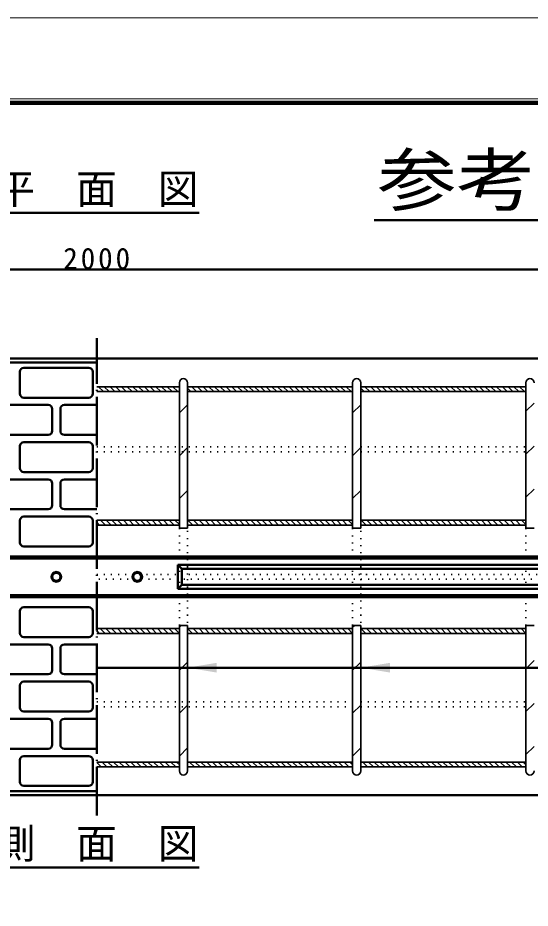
# Model space of a CAD drawing. Units: millimetres, scale not verified. Extents: x -2102 to 2102, y -1485 to 1485.
# Drawn here: x 736 to 1369, y 384 to 1485 of the extents above; entities that cross this region are included whole.
import ezdxf
from ezdxf.enums import TextEntityAlignment as Align

# ---------------------------------------------------------------- set-up
doc = ezdxf.new("R2010")
doc.units = ezdxf.units.MM
doc.header["$LTSCALE"] = 5
doc.linetypes.add('DOTTED', pattern=[1.75, 0.25, -1.5])
doc.linetypes.add('LONG_DASHED_DOTTED', pattern=[15.25, 12, -1.5, 0.25, -1.5])
doc.layers.add('0-0_V-nasSTD', color=7, linetype='Continuous', lineweight=35)
doc.layers.add('0-1_0', color=7, linetype='Continuous', lineweight=50)
doc.styles.add('ＭＳ ゴシック', font='')
doc.styles.get('ＭＳ ゴシック').set_extended_font_data('MS Gothic')

msp = doc.modelspace()

# ---------------------------------------------------------------- linework, layer by layer
at = {"layer": '0-0_V-nasSTD'}
for p, q in [((833.5, 1028.887), (935.5, 1028.887)), ((833.5, 1024.037), (834.65, 1022.887)), ((835.721, 1028.887), (841.721, 1022.887)), ((842.792, 1028.887), (848.792, 1022.887)), ((849.864, 1028.887), (855.864, 1022.887)), ((856.935, 1028.887), (862.935, 1022.887)), ((864.006, 1028.887), (870.006, 1022.887)), ((871.077, 1028.887), (877.077, 1022.887)), ((878.148, 1028.887), (884.148, 1022.887)), ((885.219, 1028.887), (891.219, 1022.887)), ((892.29, 1028.887), (898.29, 1022.887)), ((899.361, 1028.887), (905.361, 1022.887)), ((906.432, 1028.887), (912.432, 1022.887)), ((913.503, 1028.887), (919.503, 1022.887)), ((920.574, 1028.887), (926.574, 1022.887)), ((927.645, 1028.887), (933.645, 1022.887)), ((934.716, 1028.887), (935.5, 1028.103)), ((935.5, 1033.887), (935.5, 853.887)), ((945.5, 1033.887), (945.5, 853.887)), ((945.5, 1028.887), (1149.5, 1028.887)), ((945.5, 1027.042), (949.655, 1022.887)), ((950.726, 1028.887), (956.726, 1022.887)), ((957.798, 1028.887), (963.798, 1022.887)), ((964.869, 1028.887), (970.869, 1022.887)), ((971.94, 1028.887), (977.94, 1022.887)), ((979.011, 1028.887), (985.011, 1022.887)), ((986.082, 1028.887), (992.082, 1022.887)), ((993.153, 1028.887), (999.153, 1022.887)), ((1000.224, 1028.887), (1006.224, 1022.887)), ((1007.295, 1028.887), (1013.295, 1022.887)), ((1014.366, 1028.887), (1020.366, 1022.887)), ((1021.437, 1028.887), (1027.437, 1022.887)), ((1028.508, 1028.887), (1034.508, 1022.887)), ((1035.579, 1028.887), (1041.579, 1022.887)), ((1042.65, 1028.887), (1048.65, 1022.887)), ((1049.721, 1028.887), (1055.721, 1022.887)), ((1056.792, 1028.887), (1062.792, 1022.887)), ((1063.864, 1028.887), (1069.864, 1022.887)), ((1070.935, 1028.887), (1076.935, 1022.887)), ((1078.006, 1028.887), (1084.006, 1022.887)), ((1085.077, 1028.887), (1091.077, 1022.887)), ((1092.148, 1028.887), (1098.148, 1022.887)), ((1099.219, 1028.887), (1105.219, 1022.887)), ((1106.29, 1028.887), (1112.29, 1022.887)), ((1113.361, 1028.887), (1119.361, 1022.887)), ((1120.432, 1028.887), (1126.432, 1022.887)), ((1127.503, 1028.887), (1133.503, 1022.887)), ((1134.574, 1028.887), (1140.574, 1022.887)), ((1141.645, 1028.887), (1147.645, 1022.887)), ((1148.716, 1028.887), (1149.5, 1028.103)), ((1149.5, 1033.887), (1149.5, 853.887)), ((1159.5, 1033.887), (1159.5, 853.887)), ((1159.5, 1028.887), (1363.5, 1028.887)), ((1159.5, 1027.042), (1163.655, 1022.887)), ((1164.726, 1028.887), (1170.726, 1022.887)), ((1171.798, 1028.887), (1177.798, 1022.887)), ((1178.869, 1028.887), (1184.869, 1022.887)), ((1185.94, 1028.887), (1191.94, 1022.887)), ((1193.011, 1028.887), (1199.011, 1022.887)), ((1200.082, 1028.887), (1206.082, 1022.887)), ((1207.153, 1028.887), (1213.153, 1022.887)), ((1214.224, 1028.887), (1220.224, 1022.887)), ((1221.295, 1028.887), (1227.295, 1022.887)), ((1228.366, 1028.887), (1234.366, 1022.887)), ((1235.437, 1028.887), (1241.437, 1022.887)), ((1242.508, 1028.887), (1248.508, 1022.887)), ((1249.579, 1028.887), (1255.579, 1022.887)), ((1256.65, 1028.887), (1262.65, 1022.887)), ((1263.721, 1028.887), (1269.721, 1022.887)), ((1270.792, 1028.887), (1276.792, 1022.887)), ((1277.864, 1028.887), (1283.864, 1022.887)), ((1284.935, 1028.887), (1290.935, 1022.887)), ((1292.006, 1028.887), (1298.006, 1022.887)), ((1299.077, 1028.887), (1305.077, 1022.887)), ((1306.148, 1028.887), (1312.148, 1022.887)), ((1313.219, 1028.887), (1319.219, 1022.887)), ((1320.29, 1028.887), (1326.29, 1022.887)), ((1327.361, 1028.887), (1333.361, 1022.887)), ((1334.432, 1028.887), (1340.432, 1022.887)), ((1341.503, 1028.887), (1347.503, 1022.887)), ((1348.574, 1028.887), (1354.574, 1022.887)), ((1355.645, 1028.887), (1361.645, 1022.887)), ((1362.716, 1028.887), (1363.5, 1028.103)), ((1363.5, 1033.887), (1363.5, 853.887)), ((833.5, 1022.887), (935.5, 1022.887)), ((945.5, 1022.887), (1149.5, 1022.887)), ((1159.5, 1022.887), (1363.5, 1022.887)), ((935.5, 996.639), (945.5, 1006.639)), ((1149.5, 996.639), (1159.5, 1006.639)), ((1363.5, 998.507), (1373.5, 1008.507)), ((935.5, 943.606), (945.5, 953.606)), ((1149.5, 943.606), (1159.5, 953.606)), ((1363.5, 945.474), (1373.5, 955.474)), ((935.5, 890.573), (945.5, 900.573)), ((1149.5, 890.573), (1159.5, 900.573)), ((1363.5, 892.441), (1373.5, 902.441)), ((833.5, 863.887), (935.5, 863.887)), ((833.5, 861.402), (837.016, 857.887)), ((838.087, 863.887), (844.087, 857.887)), ((845.158, 863.887), (851.158, 857.887)), ((852.229, 863.887), (858.229, 857.887)), ((859.3, 863.887), (865.3, 857.887)), ((866.371, 863.887), (872.371, 857.887)), ((873.442, 863.887), (879.442, 857.887)), ((880.513, 863.887), (886.513, 857.887)), ((887.584, 863.887), (893.584, 857.887)), ((894.655, 863.887), (900.655, 857.887)), ((901.726, 863.887), (907.726, 857.887)), ((908.798, 863.887), (914.798, 857.887)), ((915.869, 863.887), (921.869, 857.887)), ((922.94, 863.887), (928.94, 857.887)), ((930.011, 863.887), (935.5, 858.397)), ((945.5, 863.887), (1149.5, 863.887)), ((946.021, 863.887), (952.021, 857.887)), ((953.092, 863.887), (959.092, 857.887)), ((960.163, 863.887), (966.163, 857.887)), ((967.234, 863.887), (973.234, 857.887)), ((974.305, 863.887), (980.305, 857.887)), ((981.376, 863.887), (987.376, 857.887)), ((988.447, 863.887), (994.447, 857.887)), ((995.518, 863.887), (1001.518, 857.887)), ((1002.589, 863.887), (1008.589, 857.887)), ((1009.66, 863.887), (1015.66, 857.887)), ((1016.731, 863.887), (1022.731, 857.887)), ((1023.803, 863.887), (1029.803, 857.887)), ((1030.874, 863.887), (1036.874, 857.887)), ((1037.945, 863.887), (1043.945, 857.887)), ((1045.016, 863.887), (1051.016, 857.887)), ((1052.087, 863.887), (1058.087, 857.887)), ((1059.158, 863.887), (1065.158, 857.887)), ((1066.229, 863.887), (1072.229, 857.887)), ((1073.3, 863.887), (1079.3, 857.887)), ((1080.371, 863.887), (1086.371, 857.887)), ((1087.442, 863.887), (1093.442, 857.887)), ((1094.513, 863.887), (1100.513, 857.887)), ((1101.584, 863.887), (1107.584, 857.887)), ((1108.655, 863.887), (1114.655, 857.887)), ((1115.726, 863.887), (1121.726, 857.887)), ((1122.798, 863.887), (1128.798, 857.887)), ((1129.869, 863.887), (1135.869, 857.887)), ((1136.94, 863.887), (1142.94, 857.887)), ((1144.011, 863.887), (1149.5, 858.397)), ((1159.5, 863.887), (1363.5, 863.887)), ((1160.021, 863.887), (1166.021, 857.887)), ((1167.092, 863.887), (1173.092, 857.887)), ((1174.163, 863.887), (1180.163, 857.887)), ((1181.234, 863.887), (1187.234, 857.887)), ((1188.305, 863.887), (1194.305, 857.887)), ((1195.376, 863.887), (1201.376, 857.887)), ((1202.447, 863.887), (1208.447, 857.887)), ((1209.518, 863.887), (1215.518, 857.887)), ((1216.589, 863.887), (1222.589, 857.887)), ((1223.66, 863.887), (1229.66, 857.887)), ((1230.731, 863.887), (1236.731, 857.887)), ((1237.803, 863.887), (1243.803, 857.887)), ((1244.874, 863.887), (1250.874, 857.887)), ((1251.945, 863.887), (1257.945, 857.887)), ((1259.016, 863.887), (1265.016, 857.887)), ((1266.087, 863.887), (1272.087, 857.887)), ((1273.158, 863.887), (1279.158, 857.887)), ((1280.229, 863.887), (1286.229, 857.887)), ((1287.3, 863.887), (1293.3, 857.887)), ((1294.371, 863.887), (1300.371, 857.887)), ((1301.442, 863.887), (1307.442, 857.887)), ((1308.513, 863.887), (1314.513, 857.887)), ((1315.584, 863.887), (1321.584, 857.887)), ((1322.655, 863.887), (1328.655, 857.887)), ((1329.726, 863.887), (1335.726, 857.887)), ((1336.798, 863.887), (1342.798, 857.887)), ((1343.869, 863.887), (1349.869, 857.887)), ((1350.94, 863.887), (1356.94, 857.887)), ((1358.011, 863.887), (1363.5, 858.397)), ((833.5, 857.887), (935.5, 857.887)), ((935.5, 853.887), (945.5, 853.887)), ((945.5, 857.887), (1149.5, 857.887)), ((1149.5, 853.887), (1159.5, 853.887)), ((1159.5, 857.887), (1363.5, 857.887)), ((1363.5, 853.887), (1373.5, 853.887)), ((833.5, 729.887), (935.5, 729.887)), ((833.5, 727.052), (836.665, 723.887)), ((837.737, 729.887), (843.737, 723.887)), ((844.808, 729.887), (850.808, 723.887)), ((851.879, 729.887), (857.879, 723.887)), ((858.95, 729.887), (864.95, 723.887)), ((866.021, 729.887), (872.021, 723.887)), ((873.092, 729.887), (879.092, 723.887)), ((880.163, 729.887), (886.163, 723.887)), ((887.234, 729.887), (893.234, 723.887)), ((894.305, 729.887), (900.305, 723.887)), ((901.376, 729.887), (907.376, 723.887)), ((908.447, 729.887), (914.447, 723.887)), ((915.518, 729.887), (921.518, 723.887)), ((922.589, 729.887), (928.589, 723.887)), ((929.66, 729.887), (935.5, 724.047)), ((935.5, 733.887), (935.5, 553.887)), ((935.5, 733.887), (945.5, 733.887)), ((935.5, 731.474), (937.912, 733.887)), ((945.5, 733.887), (945.5, 553.887)), ((945.5, 729.887), (1149.5, 729.887)), ((945.671, 729.887), (951.671, 723.887)), ((952.742, 729.887), (958.742, 723.887)), ((959.813, 729.887), (965.813, 723.887)), ((966.884, 729.887), (972.884, 723.887)), ((973.955, 729.887), (979.955, 723.887)), ((981.026, 729.887), (987.026, 723.887)), ((988.097, 729.887), (994.097, 723.887)), ((995.168, 729.887), (1001.168, 723.887)), ((1002.239, 729.887), (1008.239, 723.887)), ((1009.31, 729.887), (1015.31, 723.887)), ((1016.381, 729.887), (1022.381, 723.887)), ((1023.452, 729.887), (1029.452, 723.887)), ((1030.523, 729.887), (1036.523, 723.887)), ((1037.594, 729.887), (1043.594, 723.887)), ((1044.665, 729.887), (1050.665, 723.887)), ((1051.737, 729.887), (1057.737, 723.887)), ((1058.808, 729.887), (1064.808, 723.887)), ((1065.879, 729.887), (1071.879, 723.887)), ((1072.95, 729.887), (1078.95, 723.887)), ((1080.021, 729.887), (1086.021, 723.887)), ((1087.092, 729.887), (1093.092, 723.887)), ((1094.163, 729.887), (1100.163, 723.887)), ((1101.234, 729.887), (1107.234, 723.887)), ((1108.305, 729.887), (1114.305, 723.887)), ((1115.376, 729.887), (1121.376, 723.887)), ((1122.447, 729.887), (1128.447, 723.887)), ((1129.518, 729.887), (1135.518, 723.887)), ((1136.589, 729.887), (1142.589, 723.887)), ((1143.66, 729.887), (1149.5, 724.047)), ((1149.5, 733.887), (1149.5, 553.887)), ((1149.5, 733.887), (1159.5, 733.887)), ((1149.5, 731.474), (1151.912, 733.887)), ((1159.5, 733.887), (1159.5, 553.887)), ((1159.5, 729.887), (1363.5, 729.887)), ((1159.671, 729.887), (1165.671, 723.887)), ((1166.742, 729.887), (1172.742, 723.887)), ((1173.813, 729.887), (1179.813, 723.887)), ((1180.884, 729.887), (1186.884, 723.887)), ((1187.955, 729.887), (1193.955, 723.887)), ((1195.026, 729.887), (1201.026, 723.887)), ((1202.097, 729.887), (1208.097, 723.887)), ((1209.168, 729.887), (1215.168, 723.887)), ((1216.239, 729.887), (1222.239, 723.887)), ((1223.31, 729.887), (1229.31, 723.887)), ((1230.381, 729.887), (1236.381, 723.887)), ((1237.452, 729.887), (1243.452, 723.887)), ((1244.523, 729.887), (1250.523, 723.887)), ((1251.594, 729.887), (1257.594, 723.887)), ((1258.665, 729.887), (1264.665, 723.887)), ((1265.737, 729.887), (1271.737, 723.887)), ((1272.808, 729.887), (1278.808, 723.887)), ((1279.879, 729.887), (1285.879, 723.887)), ((1286.95, 729.887), (1292.95, 723.887)), ((1294.021, 729.887), (1300.021, 723.887)), ((1301.092, 729.887), (1307.092, 723.887)), ((1308.163, 729.887), (1314.163, 723.887)), ((1315.234, 729.887), (1321.234, 723.887)), ((1322.305, 729.887), (1328.305, 723.887)), ((1329.376, 729.887), (1335.376, 723.887)), ((1336.447, 729.887), (1342.447, 723.887)), ((1343.518, 729.887), (1349.518, 723.887)), ((1350.589, 729.887), (1356.589, 723.887)), ((1357.66, 729.887), (1363.5, 724.047)), ((1363.5, 733.887), (1363.5, 553.887)), ((1363.5, 733.887), (1373.5, 733.887)), ((1363.5, 733.342), (1364.044, 733.887)), ((833.5, 723.887), (935.5, 723.887)), ((945.5, 723.887), (1149.5, 723.887)), ((1159.5, 723.887), (1363.5, 723.887)), ((935.5, 678.441), (945.5, 688.441)), ((1149.5, 678.441), (1159.5, 688.441)), ((1363.5, 680.309), (1373.5, 690.309)), ((935.5, 625.408), (945.5, 635.408)), ((1149.5, 625.408), (1159.5, 635.408)), ((1363.5, 627.276), (1373.5, 637.276)), ((1363.5, 574.243), (1373.5, 584.243)), ((935.5, 572.375), (945.5, 582.375)), ((1149.5, 572.375), (1159.5, 582.375)), ((833.5, 564.887), (935.5, 564.887)), ((833.5, 564.418), (839.031, 558.887)), ((840.102, 564.887), (846.102, 558.887)), ((847.173, 564.887), (853.173, 558.887)), ((854.244, 564.887), (860.244, 558.887)), ((861.315, 564.887), (867.315, 558.887)), ((868.386, 564.887), (874.386, 558.887)), ((875.457, 564.887), (881.457, 558.887)), ((882.528, 564.887), (888.528, 558.887)), ((889.599, 564.887), (895.599, 558.887)), ((896.671, 564.887), (902.671, 558.887)), ((903.742, 564.887), (909.742, 558.887)), ((910.813, 564.887), (916.813, 558.887)), ((917.884, 564.887), (923.884, 558.887)), ((924.955, 564.887), (930.955, 558.887)), ((932.026, 564.887), (935.5, 561.413)), ((945.5, 564.887), (1149.5, 564.887)), ((948.036, 564.887), (954.036, 558.887)), ((955.107, 564.887), (961.107, 558.887)), ((962.178, 564.887), (968.178, 558.887)), ((969.249, 564.887), (975.249, 558.887)), ((976.32, 564.887), (982.32, 558.887)), ((983.391, 564.887), (989.391, 558.887)), ((990.462, 564.887), (996.462, 558.887)), ((997.533, 564.887), (1003.533, 558.887)), ((1004.605, 564.887), (1010.605, 558.887)), ((1011.676, 564.887), (1017.676, 558.887)), ((1018.747, 564.887), (1024.747, 558.887)), ((1025.818, 564.887), (1031.818, 558.887)), ((1032.889, 564.887), (1038.889, 558.887)), ((1039.96, 564.887), (1045.96, 558.887)), ((1047.031, 564.887), (1053.031, 558.887)), ((1054.102, 564.887), (1060.102, 558.887)), ((1061.173, 564.887), (1067.173, 558.887)), ((1068.244, 564.887), (1074.244, 558.887)), ((1075.315, 564.887), (1081.315, 558.887)), ((1082.386, 564.887), (1088.386, 558.887)), ((1089.457, 564.887), (1095.457, 558.887)), ((1096.528, 564.887), (1102.528, 558.887)), ((1103.599, 564.887), (1109.599, 558.887)), ((1110.671, 564.887), (1116.671, 558.887)), ((1117.742, 564.887), (1123.742, 558.887)), ((1124.813, 564.887), (1130.813, 558.887)), ((1131.884, 564.887), (1137.884, 558.887)), ((1138.955, 564.887), (1144.955, 558.887)), ((1146.026, 564.887), (1149.5, 561.413)), ((1159.5, 564.887), (1363.5, 564.887)), ((1162.036, 564.887), (1168.036, 558.887)), ((1169.107, 564.887), (1175.107, 558.887)), ((1176.178, 564.887), (1182.178, 558.887)), ((1183.249, 564.887), (1189.249, 558.887)), ((1190.32, 564.887), (1196.32, 558.887)), ((1197.391, 564.887), (1203.391, 558.887)), ((1204.462, 564.887), (1210.462, 558.887)), ((1211.533, 564.887), (1217.533, 558.887)), ((1218.605, 564.887), (1224.605, 558.887)), ((1225.676, 564.887), (1231.676, 558.887)), ((1232.747, 564.887), (1238.747, 558.887)), ((1239.818, 564.887), (1245.818, 558.887)), ((1246.889, 564.887), (1252.889, 558.887)), ((1253.96, 564.887), (1259.96, 558.887)), ((1261.031, 564.887), (1267.031, 558.887)), ((1268.102, 564.887), (1274.102, 558.887)), ((1275.173, 564.887), (1281.173, 558.887)), ((1282.244, 564.887), (1288.244, 558.887)), ((1289.315, 564.887), (1295.315, 558.887)), ((1296.386, 564.887), (1302.386, 558.887)), ((1303.457, 564.887), (1309.457, 558.887)), ((1310.528, 564.887), (1316.528, 558.887)), ((1317.599, 564.887), (1323.599, 558.887)), ((1324.671, 564.887), (1330.671, 558.887)), ((1331.742, 564.887), (1337.742, 558.887)), ((1338.813, 564.887), (1344.813, 558.887)), ((1345.884, 564.887), (1351.884, 558.887)), ((1352.955, 564.887), (1358.955, 558.887)), ((1360.026, 564.887), (1363.5, 561.413)), ((833.5, 558.887), (935.5, 558.887)), ((945.5, 560.352), (946.965, 558.887)), ((945.5, 558.887), (1149.5, 558.887)), ((1159.5, 560.352), (1160.965, 558.887)), ((1159.5, 558.887), (1363.5, 558.887))]:
    msp.add_line(p, q, dxfattribs=at)
at = {"layer": '0-0_V-nasSTD', "linetype": 'DOTTED'}
for p, q in [((833.5, 954.529), (1149.5, 954.529)), ((833.5, 948.529), (1149.5, 948.529)), ((1159.5, 954.529), (1363.5, 954.529)), ((1159.5, 948.529), (1363.5, 948.529)), ((935.5, 853.887), (935.5, 796.887)), ((945.5, 796.887), (945.5, 853.887)), ((1149.5, 853.887), (1149.5, 796.887)), ((1159.5, 796.887), (1159.5, 853.887)), ((1363.5, 853.887), (1363.5, 796.887)), ((833.5, 796.887), (1808.5, 796.887)), ((1808.5, 790.887), (833.5, 790.887)), ((935.5, 733.887), (935.5, 790.887)), ((945.5, 790.887), (945.5, 733.887)), ((1149.5, 733.887), (1149.5, 790.887)), ((1159.5, 790.887), (1159.5, 733.887)), ((1363.5, 733.887), (1363.5, 790.887)), ((833.5, 639.244), (1149.5, 639.244)), ((1159.5, 639.244), (1363.5, 639.244)), ((833.5, 633.244), (1149.5, 633.244)), ((1159.5, 633.244), (1363.5, 633.244))]:
    msp.add_line(p, q, dxfattribs=at)
at = {"layer": '0-0_V-nasSTD', "lineweight": 50}
for p, q in [((1833.5, 818.887), (-166.5, 818.887)), ((1833.5, 816.387), (-166.5, 816.387)), ((1733.5, 808.887), (933.5, 808.887)), ((933.5, 808.887), (933.5, 778.887)), ((938.5, 803.887), (933.5, 808.887)), ((1728.5, 803.887), (938.5, 803.887)), ((938.5, 803.887), (938.5, 783.887)), ((938.5, 783.887), (933.5, 778.887)), ((1728.5, 783.887), (938.5, 783.887)), ((1833.5, 771.387), (-166.5, 771.387)), ((1733.5, 778.887), (933.5, 778.887)), ((1833.5, 768.887), (-166.5, 768.887)), ((833.5, 681.565), (1933.5, 681.565))]:
    msp.add_line(p, q, dxfattribs=at)
at = {"layer": '0-0_V-nasSTD', "lineweight": 18}
for points in [[(-2102.5, -1485), (-2102.5, 1485), (2102.5, 1485), (2102.5, -1485)], [(-2002.5, -1385), (-2002.5, 1385), (2002.5, 1385), (2002.5, -1385)]]:
    msp.add_lwpolyline(points, close=True, dxfattribs=at)
at = {"layer": '0-0_V-nasSTD', "lineweight": 100}
msp.add_lwpolyline([(1997.5, -1380), (1997.5, 1380), (-1997.5, 1380)], dxfattribs=at)
at = {"layer": '0-0_V-nasSTD', "lineweight": 50}
for centre, radius in [((783.5, 793.887), 6), ((783.5, 793.887), 5), ((883.5, 793.887), 6), ((883.5, 793.887), 5)]:
    msp.add_circle(centre, radius, dxfattribs=at)
at = {"layer": '0-0_V-nasSTD'}
for centre, start, end in [((940.5, 1033.887), 0, 180), ((1154.5, 1033.887), 0, 180), ((1368.5, 1033.887), 0, 180), ((940.5, 553.887), 180, 0), ((1154.5, 553.887), 180, 0), ((1368.5, 553.887), 180, 0)]:
    msp.add_arc(centre, 5, start, end, dxfattribs=at)
for points in [[(945.5, 681.565), (981.5, 675.565), (981.5, 687.565)], [(1159.5, 681.565), (1195.5, 675.565), (1195.5, 687.565)]]:
    msp.add_solid(points, dxfattribs=at)
at = {"layer": '0-1_0'}
for p, q in [((707.097, 1243.887), (959.903, 1243.887)), ((1176.036, 1234.753), (1898.036, 1234.753)), ((-166.5, 1173.887), (1833.5, 1173.887)), ((1833.5, 1063.887), (-166.5, 1063.887)), ((-166.5, 1058.887), (833.5, 1058.887)), ((738.5, 1020.387), (738.5, 1047.387)), ((743.5, 1052.387), (823.5, 1052.387)), ((828.5, 1047.387), (828.5, 1020.387)), ((823.5, 1015.387), (743.5, 1015.387)), ((693.5, 1006.387), (773.5, 1006.387)), ((793.5, 1006.387), (833.5, 1006.387)), ((778.5, 1001.387), (778.5, 974.387)), ((788.5, 974.387), (788.5, 1001.387)), ((773.5, 969.387), (693.5, 969.387)), ((833.5, 969.387), (793.5, 969.387)), ((743.5, 960.387), (823.5, 960.387)), ((738.5, 928.387), (738.5, 955.387)), ((828.5, 955.387), (828.5, 928.387)), ((693.5, 914.387), (773.5, 914.387)), ((823.5, 923.387), (743.5, 923.387)), ((793.5, 914.387), (833.5, 914.387)), ((778.5, 909.387), (778.5, 882.387)), ((788.5, 882.387), (788.5, 909.387)), ((773.5, 877.387), (693.5, 877.387)), ((833.5, 877.387), (793.5, 877.387)), ((738.5, 863.387), (738.5, 836.387)), ((823.5, 868.387), (743.5, 868.387)), ((828.5, 836.387), (828.5, 863.387)), ((743.5, 831.387), (823.5, 831.387)), ((738.5, 724.387), (738.5, 751.387)), ((743.5, 756.387), (823.5, 756.387)), ((828.5, 751.387), (828.5, 724.387)), ((823.5, 719.387), (743.5, 719.387)), ((773.5, 710.387), (693.5, 710.387)), ((778.5, 678.387), (778.5, 705.387)), ((788.5, 705.387), (788.5, 678.387)), ((833.5, 710.387), (793.5, 710.387)), ((693.5, 673.387), (773.5, 673.387)), ((793.5, 673.387), (833.5, 673.387)), ((823.5, 664.387), (743.5, 664.387)), ((738.5, 659.387), (738.5, 632.387)), ((828.5, 632.387), (828.5, 659.387)), ((773.5, 618.387), (693.5, 618.387)), ((743.5, 627.387), (823.5, 627.387)), ((833.5, 618.387), (793.5, 618.387)), ((778.5, 586.387), (778.5, 613.387)), ((788.5, 613.387), (788.5, 586.387)), ((693.5, 581.387), (773.5, 581.387)), ((823.5, 572.387), (743.5, 572.387)), ((793.5, 581.387), (833.5, 581.387)), ((738.5, 567.387), (738.5, 540.387)), ((828.5, 540.387), (828.5, 567.387)), ((-166.5, 528.887), (833.5, 528.887)), ((743.5, 535.387), (823.5, 535.387)), ((-166.5, 523.887), (1833.5, 523.887)), ((707.097, 434.655), (959.903, 434.655))]:
    msp.add_line(p, q, dxfattribs=at)
at = {"layer": '0-1_0', "linetype": 'LONG_DASHED_DOTTED'}
msp.add_line((833.5, 498.887), (833.5, 1088.887), dxfattribs=at)
at = {"layer": '0-1_0'}
for centre, start, end in [((743.5, 1047.387), 90, 180), ((823.5, 1047.387), 0, 90), ((743.5, 1020.387), 180, 270), ((823.5, 1020.387), 270, 0), ((773.5, 1001.387), 0, 90), ((793.5, 1001.387), 90, 180), ((773.5, 974.387), 270, 0), ((793.5, 974.387), 180, 270), ((743.5, 955.387), 90, 180), ((823.5, 955.387), 0, 90), ((743.5, 928.387), 180, 270), ((823.5, 928.387), 270, 0), ((773.5, 909.387), 0, 90), ((793.5, 909.387), 90, 180), ((773.5, 882.387), 270, 0), ((793.5, 882.387), 180, 270), ((743.5, 863.387), 90, 180), ((823.5, 863.387), 0, 90), ((743.5, 836.387), 180, 270), ((823.5, 836.387), 270, 0), ((743.5, 751.387), 90, 180), ((823.5, 751.387), 0, 90), ((743.5, 724.387), 180, 270), ((823.5, 724.387), 270, 0), ((773.5, 705.387), 0, 90), ((793.5, 705.387), 90, 180), ((773.5, 678.387), 270, 0), ((793.5, 678.387), 180, 270), ((743.5, 659.387), 90, 180), ((823.5, 659.387), 0, 90), ((743.5, 632.387), 180, 270), ((823.5, 632.387), 270, 0), ((773.5, 613.387), 0, 90), ((793.5, 613.387), 90, 180), ((773.5, 586.387), 270, 0), ((793.5, 586.387), 180, 270), ((743.5, 567.387), 90, 180), ((823.5, 567.387), 0, 90), ((743.5, 540.387), 180, 270), ((823.5, 540.387), 270, 0)]:
    msp.add_arc(centre, 5, start, end, dxfattribs=at)

# ---------------------------------------------------------------- texts
at = {"layer": '0-0_V-nasSTD', "style": 'ＭＳ ゴシック', "width": 1.15}
msp.add_text('参考重量\u3000970kg', height=62.32, dxfattribs=at).set_placement((1180.036, 1234.753), align=Align.BOTTOM_LEFT)
at = {"layer": '0-0_V-nasSTD', "style": 'ＭＳ ゴシック'}
for s, p in [('平\u3000面\u3000図', (707.097, 1243.887)), ('側\u3000面\u3000図', (707.097, 434.655))]:
    msp.add_text(s, height=36.95, dxfattribs=at).set_placement(p, align=Align.BOTTOM_LEFT)
at = {"layer": '0-0_V-nasSTD', "insert": (792.1, 1173.887), "char_height": 26.39, "attachment_point": 7, "style": 'ＭＳ ゴシック'}
msp.add_mtext('\\T1.2;2000', dxfattribs=at)

doc.saveas('drawing.dxf')
